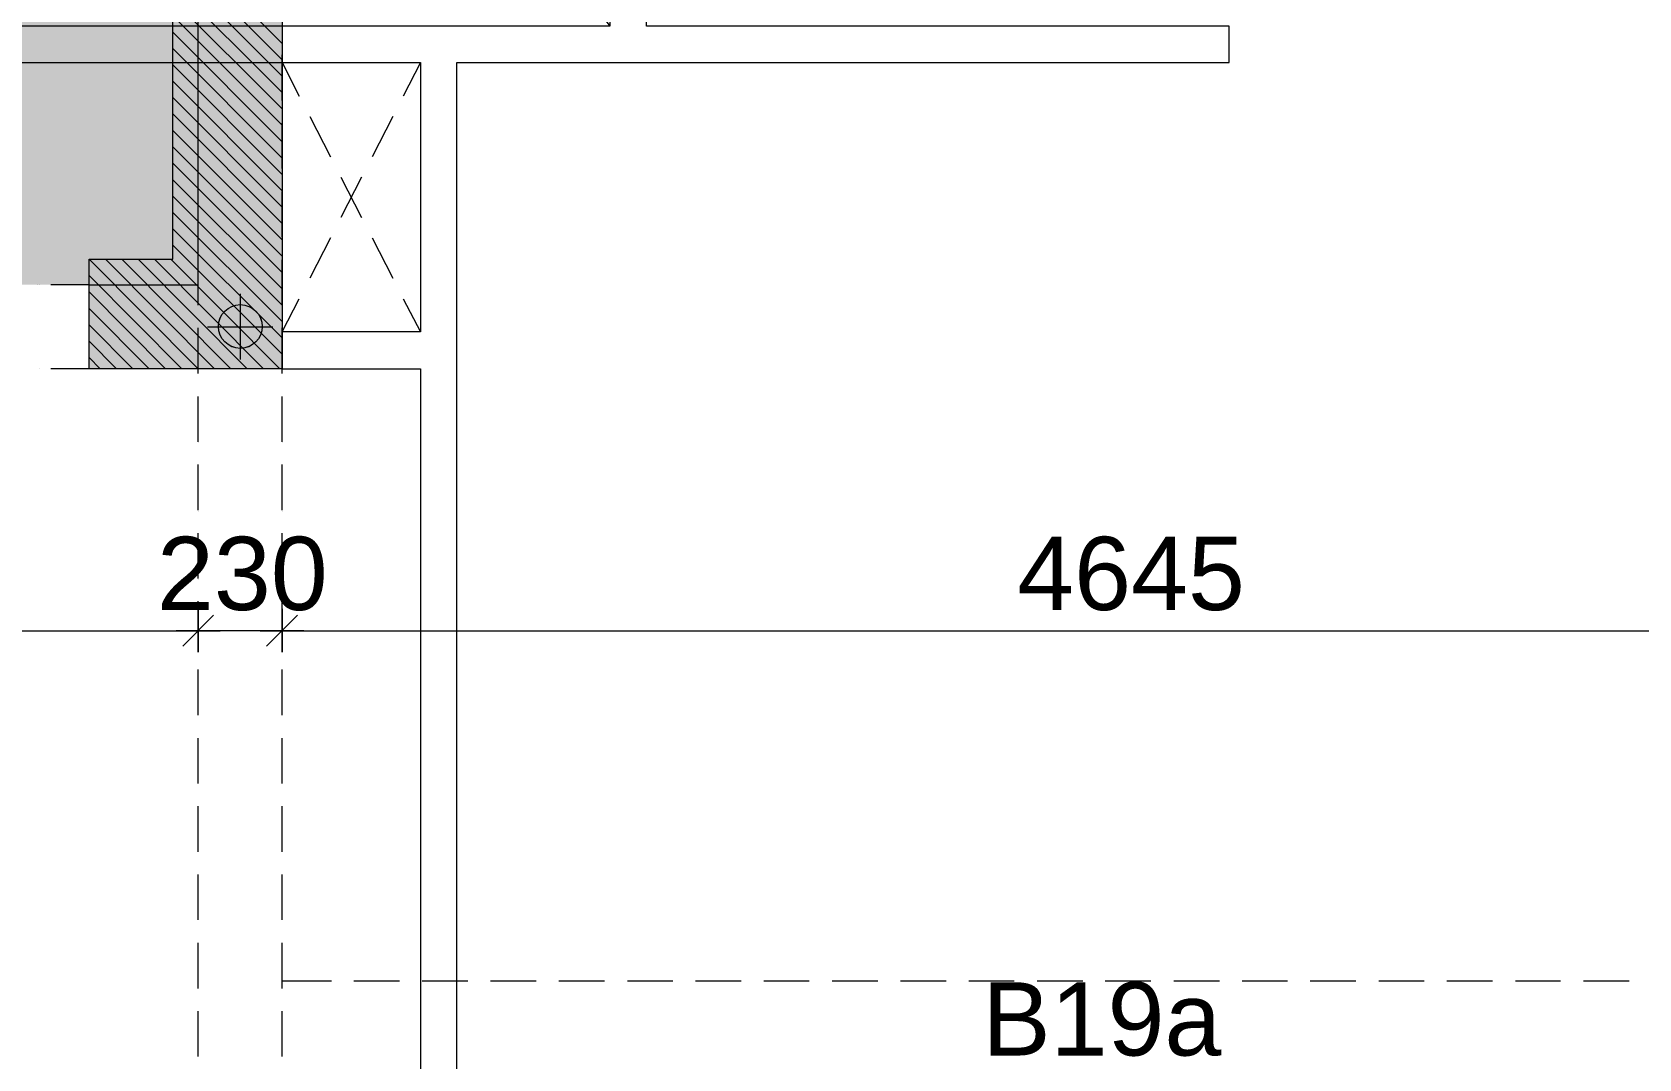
# Model space of a CAD drawing. Header units: millimetres. Extents: x -1303 to 98744, y -1303 to 90097.
# Drawn here: x 35868 to 40278, y 34158 to 36976 of the extents above; entities that cross this region are included whole.
import ezdxf

# ---------------------------------------------------------------- set-up
doc = ezdxf.new("R2010")
doc.units = ezdxf.units.MM
doc.layers.add('PDF_Geometry', color=7, linetype='Continuous')
doc.layers.add('PDF_Text', color=7, linetype='Continuous')
doc.layers.add('PDF_Solid Fills', color=192, linetype='Continuous', true_color=0xc2c0c0c0)
doc.styles.add('PDF ArialMT', font='arial.ttf')

msp = doc.modelspace()

# ---------------------------------------------------------------- hatches: boundary and pattern name
at = {"layer": 'PDF_Solid Fills'}
msp.add_hatch(color=256, dxfattribs=at).paths.add_polyline_path([(36024.23873, 36052.67313), (36024.23873, 36282.69794), (36324.24828, 36282.69794), (36324.24828, 37692.71099), (36554.27309, 37692.71099), (36554.27309, 36052.67313)])

# ---------------------------------------------------------------- linework, layer by layer
at = {"layer": 'PDF_Geometry', "color": 5, "lineweight": 0}
for points in [[(36553.85159, 36051.99543), (36024.06931, 36051.99543), (36024.06931, 36352.4306), (36254.25942, 36352.4306), (36254.25942, 37692.12007), (36553.85159, 37692.12007)], [(36024.06931, 36051.99543), (36024.06931, 36282.18967), (36323.65736, 36282.18967), (36323.65736, 37692.12007), (36553.85159, 37692.12007), (36553.85159, 36051.99543)]]:
    msp.add_lwpolyline(points, close=True, dxfattribs=at)
at = {"layer": 'PDF_Geometry', "color": 9, "lineweight": 0, "true_color": 0xc0c0c0}
for points in [[(37060.78223, 20497.91725), (37033.6991, 20347.2761), (37033.6991, 36892.3701), (39153.67123, 36892.3701), (39153.67123, 36992.23141), (37554.1713, 36992.23141), (37554.1713, 37292.66658), (37453.46287, 37292.66658), (37453.46287, 36992.23141)], [(37416.22666, 37042.16206), (37453.46287, 36992.23141), (34554.05105, 36992.23141), (34554.05105, 36892.3701), (36933.83779, 36892.3701), (36933.83779, 36152.70387), (36553.85159, 36152.70387), (36601.24088, 36244.10634)], [(36553.85159, 36892.3701), (36601.24088, 36800.12051)], [(36933.83779, 36892.3701), (36886.44437, 36800.12051)], [(36630.01826, 36744.26825), (36686.71763, 36633.40262)], [(36857.67113, 36744.26825), (36800.96762, 36633.40262)], [(36772.19438, 36577.54624), (36715.49088, 36466.6806)], [(36715.49088, 36577.54624), (36772.19438, 36466.6806)], [(36686.71763, 36410.82423), (36630.01826, 36299.96272)], [(36800.96762, 36410.82423), (36857.67113, 36299.96272)], [(36886.44437, 36244.10634), (36933.83779, 36152.70387)], [(36553.85159, 36051.99543), (36933.83779, 36051.99543), (36933.83779, 30577.30574), (36553.85159, 30577.30574)]]:
    msp.add_lwpolyline(points, dxfattribs=at)
at = {"layer": 'PDF_Geometry', "lineweight": 0}
for points in [[(36254.25942, 37244.42604), (36553.85159, 36944.83799)], [(36254.25942, 37199.57399), (36553.85159, 36899.98594)], [(36254.25942, 37154.72194), (36553.85159, 36855.12976)], [(36254.25942, 37109.86576), (36553.85159, 36810.27771)], [(36254.25942, 37065.01372), (36553.85159, 36765.42566)], [(36254.25942, 37020.15753), (36553.85159, 36720.56948)], [(36254.25942, 36975.30548), (36553.85159, 36674.87031)], [(36254.25942, 36930.45343), (36553.85159, 36630.01826)], [(36254.25942, 36885.59725), (36553.85159, 36585.16208)], [(36254.25942, 36840.74521), (36553.85159, 36540.31003)], [(36254.25942, 36795.88902), (36553.85159, 36495.45385)], [(36254.25942, 36751.03697), (36553.85159, 36450.6018)], [(36254.25942, 36706.18492), (36553.85159, 36405.74975)], [(36254.25942, 36661.32874), (36553.85159, 36360.89357)], [(36254.25942, 36615.62957), (36553.85159, 36316.04152)], [(36254.25942, 36570.77752), (36553.85159, 36271.18534)], [(36254.25942, 36525.92134), (36553.85159, 36226.33329)], [(36254.25942, 36481.06929), (36553.85159, 36181.48124)], [(36254.25942, 36436.21311), (36553.85159, 36136.62506)], [(36254.25942, 36391.36106), (36553.85159, 36091.77301)], [(36024.06931, 36352.4306), (36323.65736, 36051.99543)], [(36068.92136, 36352.4306), (36368.50941, 36051.99543)], [(36113.77754, 36352.4306), (36413.36559, 36051.99543)], [(36158.62959, 36352.4306), (36458.21764, 36051.99543)], [(36203.48164, 36352.4306), (36503.07382, 36051.99543)], [(36248.33782, 36352.4306), (36547.92587, 36051.99543)], [(36024.06931, 36307.57856), (36278.80531, 36051.99543)], [(35881.88906, 36282.18967), (35881.88906, 36282.18967)], [(35888.66191, 36282.18967), (35888.66191, 36282.18967)], [(35944.51829, 36282.18967), (35944.51829, 36282.18967)], [(35951.287, 36282.18967), (35951.287, 36282.18967)], [(36007.14339, 36282.18967), (36007.14339, 36282.18967)], [(36024.06931, 36282.18967), (36024.06931, 36282.18967)], [(36024.06931, 36262.72238), (36233.94913, 36051.99543)], [(36069.76848, 36282.18967), (36069.76848, 36282.18967)], [(36132.39358, 36282.18967), (36132.39358, 36282.18967)], [(36195.01868, 36282.18967), (36195.01868, 36282.18967)], [(36257.6479, 36282.18967), (36257.6479, 36282.18967)], [(36323.65736, 36282.18967), (36323.65736, 36282.18967)], [(36024.06931, 36217.0232), (36189.09708, 36051.99543)], [(36024.06931, 36172.17116), (36144.2409, 36051.99543)], [(36024.06931, 36127.31498), (36099.38885, 36051.99543)], [(36024.06931, 36082.46293), (36054.5368, 36051.99543)], [(35888.66191, 36051.99543), (35888.66191, 36051.99543)], [(35888.66191, 36051.99543), (35888.66191, 36051.99543)], [(35951.287, 36051.99543), (35951.287, 36051.99543)], [(35951.287, 36051.99543), (35951.287, 36051.99543)], [(36024.06931, 36051.99543), (36024.06931, 36051.99543)], [(36024.06931, 36051.99543), (36024.06931, 36051.99543)], [(36323.65736, 36051.99543), (36323.65736, 36051.99543)], [(36323.65736, 36051.99543), (36323.65736, 36051.99543)], [(36553.85159, 36051.99543), (36553.85159, 36051.99543)], [(36553.85159, 36051.99543), (36553.85159, 36051.99543)], [(36323.65736, 35974.13865), (36323.65736, 35974.13865)], [(36323.65736, 35974.13865), (36323.65736, 35974.13865)], [(36553.85159, 35974.13865), (36553.85159, 35974.13865)], [(36553.85159, 35974.13865), (36553.85159, 35974.13865)], [(36323.65736, 35911.50943), (36323.65736, 35911.50943)], [(36323.65736, 35911.50943), (36323.65736, 35911.50943)], [(36553.85159, 35911.50943), (36553.85159, 35911.50943)], [(36553.85159, 35911.50943), (36553.85159, 35911.50943)], [(36323.65736, 35848.88433), (36323.65736, 35848.88433)], [(36323.65736, 35848.88433), (36323.65736, 35848.88433)], [(36553.85159, 35848.88433), (36553.85159, 35848.88433)], [(36553.85159, 35848.88433), (36553.85159, 35848.88433)], [(36323.65736, 35786.25923), (36323.65736, 35786.25923)], [(36323.65736, 35786.25923), (36323.65736, 35786.25923)], [(36553.85159, 35786.25923), (36553.85159, 35786.25923)], [(36553.85159, 35786.25923), (36553.85159, 35786.25923)], [(36323.65736, 35723.63414), (36323.65736, 35723.63414)], [(36323.65736, 35723.63414), (36323.65736, 35723.63414)], [(36553.85159, 35723.63414), (36553.85159, 35723.63414)], [(36553.85159, 35723.63414), (36553.85159, 35723.63414)], [(36323.65736, 35661.00904), (36323.65736, 35661.00904)], [(36323.65736, 35661.00904), (36323.65736, 35661.00904)], [(36553.85159, 35661.00904), (36553.85159, 35661.00904)], [(36553.85159, 35661.00904), (36553.85159, 35661.00904)], [(36323.65736, 35599.22693), (36323.65736, 35599.22693)], [(36323.65736, 35599.22693), (36323.65736, 35599.22693)], [(36553.85159, 35599.22693), (36553.85159, 35599.22693)], [(36553.85159, 35599.22693), (36553.85159, 35599.22693)], [(36323.65736, 35536.60184), (36323.65736, 35536.60184)], [(36323.65736, 35536.60184), (36323.65736, 35536.60184)], [(36553.85159, 35536.60184), (36553.85159, 35536.60184)], [(36553.85159, 35536.60184), (36553.85159, 35536.60184)], [(36323.65736, 35473.97674), (36323.65736, 35473.97674)], [(36323.65736, 35473.97674), (36323.65736, 35473.97674)], [(36553.85159, 35473.97674), (36553.85159, 35473.97674)], [(36553.85159, 35473.97674), (36553.85159, 35473.97674)], [(36323.65736, 35411.35164), (36323.65736, 35411.35164)], [(36323.65736, 35411.35164), (36323.65736, 35411.35164)], [(36553.85159, 35411.35164), (36553.85159, 35411.35164)], [(36553.85159, 35411.35164), (36553.85159, 35411.35164)], [(36323.65736, 35332.64361), (36323.65736, 35332.64361)], [(36323.65736, 35332.64361), (36323.65736, 35332.64361)], [(36553.85159, 35332.64361), (36553.85159, 35332.64361)], [(36553.85159, 35332.64361), (36553.85159, 35332.64361)]]:
    msp.add_lwpolyline(points, dxfattribs=at)
at = {"layer": 'PDF_Geometry', "color": 157, "lineweight": 0, "true_color": 0x3f5f7f}
for points in [[(36323.65736, 36788.27318), (36323.65736, 36913.52751)], [(36553.85159, 36788.27318), (36553.85159, 36913.52751)], [(36323.65736, 36601.24088), (36323.65736, 36725.64808)], [(36553.85159, 36601.24088), (36553.85159, 36725.64808)], [(36323.65736, 36413.36559), (36323.65736, 36538.61578)], [(36553.85159, 36413.36559), (36553.85159, 36538.61578)], [(36323.65736, 36226.33329), (36323.65736, 36350.74049)], [(36553.85159, 36226.33329), (36553.85159, 36350.74049)], [(36024.06931, 36282.18967), (35919.1294, 36282.18967)], [(36323.65736, 36038.45387), (36323.65736, 36163.7082)], [(36553.85159, 36038.45387), (36553.85159, 36163.7082)], [(36024.06931, 36051.99543), (35919.1294, 36051.99543)], [(36323.65736, 35851.4257), (36323.65736, 35975.82877)], [(36553.85159, 35851.4257), (36553.85159, 35975.82877)], [(36323.65736, 35663.54628), (36323.65736, 35788.79647)], [(36553.85159, 35663.54628), (36553.85159, 35788.79647)], [(36323.65736, 35475.66686), (36323.65736, 35600.92118)], [(36553.85159, 35475.66686), (36553.85159, 35600.92118)], [(36323.65736, 35288.63868), (36323.65736, 35413.88888)], [(36553.85159, 35288.63868), (36553.85159, 35413.88888)], [(36323.65736, 35100.75926), (36323.65736, 35226.00946)], [(36553.85159, 35100.75926), (36553.85159, 35226.00946)], [(36323.65736, 34913.72696), (36323.65736, 35038.13417)], [(36553.85159, 34913.72696), (36553.85159, 35038.13417)], [(36323.65736, 34725.85167), (36323.65736, 34851.10186)], [(36553.85159, 34725.85167), (36553.85159, 34851.10186)], [(36323.65736, 34538.81937), (36323.65736, 34663.22244)], [(36553.85159, 34538.81937), (36553.85159, 34663.22244)], [(36323.65736, 34350.93994), (36323.65736, 34476.19427)], [(36553.85159, 34350.93994), (36553.85159, 34476.19427)], [(36553.85159, 34372.09735), (36689.259, 34372.09735)], [(36751.03697, 34372.09735), (36876.28717, 34372.09735)], [(36938.91639, 34372.09735), (37064.16659, 34372.09735)], [(37125.94457, 34372.09735), (37251.19889, 34372.09735)], [(37313.82399, 34372.09735), (37439.07418, 34372.09735)], [(37501.70341, 34372.09735), (37626.10648, 34372.09735)], [(37688.73158, 34372.09735), (37813.98591, 34372.09735)], [(37876.611, 34372.09735), (38001.0182, 34372.09735)], [(38063.64331, 34372.09735), (38188.89349, 34372.09735)], [(38251.5186, 34372.09735), (38376.77292, 34372.09735)], [(38438.55089, 34372.09735), (38563.80522, 34372.09735)], [(38626.43032, 34372.09735), (38751.68051, 34372.09735)], [(38813.46261, 34372.09735), (38938.71281, 34372.09735)], [(39001.33791, 34372.09735), (39126.59223, 34372.09735)], [(39189.21733, 34372.09735), (39313.62041, 34372.09735)], [(39376.24963, 34372.09735), (39501.49983, 34372.09735)], [(39564.12492, 34372.09735), (39688.53213, 34372.09735)], [(39751.15722, 34372.09735), (39876.40742, 34372.09735)], [(39939.03664, 34372.09735), (40063.43971, 34372.09735)], [(40126.06482, 34372.09735), (40251.31914, 34372.09735)], [(36323.65736, 34163.90765), (36323.65736, 34288.31485)], [(36553.85159, 34163.90765), (36553.85159, 34288.31485)]]:
    msp.add_lwpolyline(points, dxfattribs=at)
at = {"layer": 'PDF_Geometry', "color": 20, "lineweight": 0, "true_color": 0xff4405}
for points in [[(36438.75448, 36257.6479), (36438.75448, 36077.38432)], [(36349.04625, 36167.09255), (36528.46271, 36167.09255)]]:
    msp.add_lwpolyline(points, dxfattribs=at)
at = {"layer": 'PDF_Geometry', "color": 122, "lineweight": 0, "true_color": 0x00b88a}
for points in [[(36365.97217, 35375.80555), (36281.34255, 35290.32879)], [(36323.65736, 35273.40287), (36323.65736, 35392.73147)], [(36511.53678, 35290.32879), (36596.16641, 35375.80555)], [(36553.85159, 35392.73147), (36553.85159, 35273.40287)], [(36383.74522, 35332.64361), (36263.5695, 35332.64361)], [(36493.76374, 35332.64361), (36613.93533, 35332.64361)]]:
    msp.add_lwpolyline(points, close=True, dxfattribs=at)
for points in [[(33398.85665, 35332.64361), (33378.54637, 35332.64361), (36304.1942, 35332.64361), (36283.87979, 35332.64361)], [(36553.85159, 35332.64361), (36323.65736, 35332.64361)], [(36593.62504, 35332.64361), (36574.16188, 35332.64361), (41178.86067, 35332.64361), (41158.54626, 35332.64361)]]:
    msp.add_lwpolyline(points, dxfattribs=at)
at = {"layer": 'PDF_Geometry', "color": 20, "lineweight": 0, "true_color": 0xff4405}
msp.add_circle((36439.28425, 36167.73805), 60.02674, dxfattribs=at)
at = {"layer": 'PDF_Geometry', "color": 7, "lineweight": 0, "true_color": 0xffffff}
msp.add_circle((36439.26906, 36167.67716), 60.01153, dxfattribs=at)
at = {"layer": 'PDF_Solid Fills', "color": 43, "lineweight": 0, "true_color": 0x00007f}
msp.add_solid([(30389.25895, 38062.71353), (30389.25895, 36282.69794), (36324.24828, 38062.71353), (36324.24828, 36282.69794)], dxfattribs=at)

# ---------------------------------------------------------------- texts
at = {"layer": 'PDF_Text', "char_height": 201.084641, "attachment_point": 4, "style": 'PDF ArialMT'}
for s, insert in [('230', (36210.60406, 35488.58335)), ('4645', (38571.80077, 35488.58335))]:
    msp.add_mtext(s, dxfattribs=dict(at, insert=insert))
at = {"layer": 'PDF_Text', "color": 6, "insert": (38476.15121, 34265.81331), "char_height": 201.084641, "attachment_point": 4, "style": 'PDF ArialMT'}
msp.add_mtext('B19a', dxfattribs=at)

doc.saveas('drawing.dxf')
